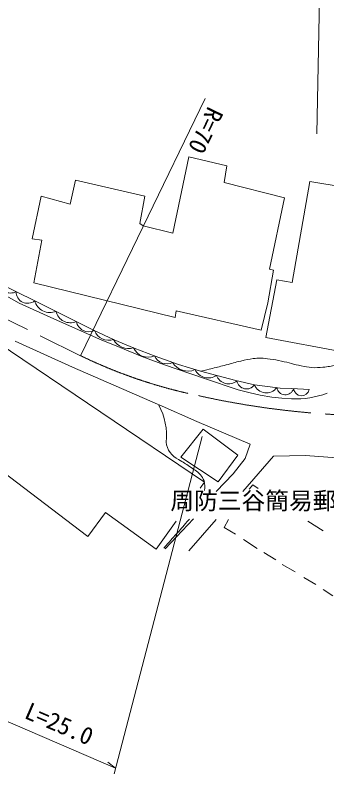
# Model space of a CAD drawing. Units: millimetres, scale not verified. Extents: x 40000 to 680000, y 20000 to 380000.
# Drawn here: x 506824 to 539650, y 239083 to 319131 of the extents above; entities that cross this region are included whole.
import ezdxf
from ezdxf.enums import TextEntityAlignment as Align

# ---------------------------------------------------------------- set-up
doc = ezdxf.new("R2010")
doc.units = ezdxf.units.MM
doc.header["$LTSCALE"] = 1000
doc.linetypes.add('CHAIN', pattern=[18.5, 12, -1.5, 3.5, -1.5])
for name, color, linetype, lineweight in [('M-BGD', 7, 'Continuous', 13), ('M-BMK', 2, 'CHAIN', 13), ('M-STR-HTXT', 7, 'Continuous', 13)]:
    doc.layers.add(name, color=color, linetype=linetype, lineweight=lineweight)
doc.styles.add('ＭＳ ゴシック', font='')
doc.styles.get('ＭＳ ゴシック').set_extended_font_data('MS Gothic')

msp = doc.modelspace()

# ---------------------------------------------------------------- linework, layer by layer
at = {"layer": 'M-BGD'}
for p, q in [((537869, 301595), (536000, 290918)), ((545721, 300235), (537869, 301595)), ((501994, 292357), (508877, 289001)), ((534383, 291198), (533231, 285113)), ((536000, 290918), (534383, 291198)), ((505574, 289692), (507246, 288746)), ((508877, 289001), (515081, 285889)), ((507246, 288746), (510905, 287085)), ((510905, 287085), (515721, 284961)), ((515081, 285889), (517247, 284880)), ((533231, 285113), (542613, 283350)), ((515721, 284961), (517887, 284056)), ((517247, 284880), (519371, 283996)), ((517887, 284056), (520159, 283110)), ((519371, 283996), (521558, 283155)), ((520159, 283110), (522535, 282248)), ((521558, 283155), (524019, 282272)), ((522535, 282248), (526783, 280797)), ((524019, 282272), (526332, 281557)), ((526332, 281557), (528078, 281115)), ((528078, 281115), (530054, 280569)), ((526783, 280797), (530316, 279598)), ((530054, 280569), (532031, 280127)), ((530316, 279598), (531578, 279283)), ((532031, 280127), (533419, 279959)), ((533419, 279959), (534723, 279790)), ((534723, 279790), (535971, 279734)), ((535971, 279734), (537793, 279636)), ((531578, 279283), (532643, 279023)), ((532643, 279023), (533863, 278841)), ((533863, 278841), (534901, 278729)), ((534901, 278729), (535944, 278644)), ((526619, 275446), (524278, 272502)), ((530264, 272712), (526619, 275446)), ((524278, 272502), (528189, 269880)), ((528189, 269880), (530264, 272712)), ((526323, 269215), (526770, 269858)), ((531460, 269106), (531846, 269576)), ((531846, 269576), (532432, 269173)), ((522611, 262838), (525610, 265975)), ((528008, 265910), (525129, 262608)), ((537660, 265741), (539268, 264725)), ((530886, 263793), (532326, 262862)), ((533003, 262439), (534273, 261677)), ((534950, 261169), (536305, 260407)), ((537236, 259814), (538506, 259052)), ((539268, 258544), (540284, 257867))]:
    msp.add_line(p, q, dxfattribs=at)
msp.add_lwpolyline([(520303, 296898), (519964, 297152), (520472, 300031), (513191, 301724), (512598, 299184), (509550, 300031), (508619, 295543), (509635, 295374), (508788, 290887), (523690, 287246), (523774, 287923), (532749, 285891), (533426, 288770), (534019, 292241), (533596, 292326), (535204, 299861), (528854, 301470), (529108, 303248), (525129, 304179), (523436, 296136)], close=True, dxfattribs=at)
for points in [[(523774, 265741), (521658, 262777), (516324, 266672), (514461, 264132), (503962, 272091), (502015, 269466), (496681, 273615), (504894, 284621), (526770, 269858)], [(506824, 284723), (512849, 281975), (521827, 278102), (521980, 278033)], [(528008, 268873), (529786, 270736), (531056, 272345), (531564, 273869), (525943, 276257), (521980, 278033)], [(541639, 269127), (540877, 272260), (540708, 272429), (537406, 272683), (534019, 272599), (530802, 268873)], [(529278, 265910), (528854, 265063), (530040, 264386)]]:
    msp.add_lwpolyline(points, dxfattribs=at)
for centre, radius, start, end in [((506320, 291220), 1409, 192.33949, 295.68755), ((508120, 289918), 1189, 178.46752, 309.55951), ((510481, 289402), 1652, 194.0335, 292.68112), ((512641, 288239), 1566, 193.33926, 293.37537), ((514597, 287082), 1364, 191.84244, 295.0311), ((516684, 286452), 1627, 201.89176, 288.13537), ((518743, 285701), 1745, 207.09112, 287.61473), ((520841, 284781), 1736, 205.32809, 292.45765), ((522788, 283754), 1408, 204.23977, 296.19271), ((525034, 283471), 1897, 211.13547, 293.17729), ((527155, 282372), 1518, 205.11167, 305.01193), ((529318, 281614), 1380, 200.61386, 308.86399), ((531193, 280716), 1024, 189.91158, 324.90176), ((533285, 280637), 1354, 202.13627, 323.68096), ((535280, 279993), 918, 189.92871, 342.94792), ((536982, 279805), 828, 185.57432, 348.26132), ((536279, 288751), 10112, 268.1003, 289.78928), ((516195, 274826), 6563, 353.47304, 28.66737), ((524976, 274330), 2274, 186.30074, 245.36062)]:
    msp.add_arc(centre, radius, start, end, dxfattribs=at)
for points, knots in [([(526332, 281557), (526943, 281697), (527101, 281734), (527592, 281855), (528159, 281994), (528475, 282081), (529041, 282228), (529651, 282388), (529986, 282502), (530601, 282640), (531109, 282753), (531394, 282826), (531910, 282892), (532204, 282930), (532371, 282941), (532667, 282939), (533067, 282936), (533290, 282903), (533686, 282845), (534152, 282777), (534411, 282726), (534873, 282630), (535696, 282459), (536141, 282285), (536966, 282126), (537398, 282042), (537639, 281971), (538079, 281948), (538535, 281924), (538793, 281941), (539247, 281985), (539792, 282038), (540099, 282079), (540630, 282210), (541141, 282335), (541416, 282449), (541901, 282649), (542203, 282773), (542307, 282817), (542664, 282988)], [0, 0, 0, 0, 1, 1, 1, 2, 2, 2, 3, 3, 3, 4, 4, 4, 5, 5, 5, 6, 6, 6, 7, 7, 7, 8, 8, 8, 9, 9, 9, 10, 10, 10, 11, 11, 11, 12, 12, 12, 13, 13, 13, 13]), ([(524028, 272263), (524586, 271921), (524743, 271824), (525183, 271515), (525646, 271190), (525949, 271051), (526331, 270635), (526531, 270418), (526616, 270262), (526714, 269984), (526843, 269616), (526799, 269407), (526751, 268987)], [0, 0, 0, 0, 1, 1, 1, 2, 2, 2, 3, 3, 3, 4, 4, 4, 4]), ([(522470, 262888), (523153, 263655), (523325, 263848), (523871, 264466), (524379, 265040), (524538, 265221), (525169, 265939)], [0, 0, 0, 0, 1, 1, 1, 2, 2, 2, 2])]:
    msp.add_open_spline(points, degree=3, knots=knots, dxfattribs=at)
at = {"layer": 'M-BMK'}
msp.add_line((492837, 293426), (513717, 283202), dxfattribs=at)
for centre, radius, start, end in [((536706, 330498), 52587, 244.07728, 258.38806), ((545436, 365148), 88299, 257.36492, 269.37701)]:
    msp.add_arc(centre, radius, start, end, dxfattribs=at)
at = {"layer": 'M-STR-HTXT'}
for p, q in [((539295, 342450), (538615, 306595)), ((513717, 283202), (526826, 310322)), ((517240, 239083), (526506, 274659)), ((487787, 252416), (517397, 239685)), ((517397, 239685), (516577, 240309))]:
    msp.add_line(p, q, dxfattribs=at)

# ---------------------------------------------------------------- texts
at = {"layer": 'M-BGD', "style": 'ＭＳ ゴシック'}
msp.add_text('周防三谷簡易郵便局', height=1833, dxfattribs=at).set_placement((523166, 266434), align=Align.BOTTOM_LEFT)
at = {"layer": 'M-STR-HTXT', "style": 'ＭＳ ゴシック'}
msp.add_text('R=70', height=1833, rotation=244.203, dxfattribs=at).set_placement((525579, 307590), align=Align.BOTTOM_CENTER)
msp.add_text('L=25.0', height=1833, rotation=336.733, dxfattribs=at).set_placement((507454, 244501), align=Align.BOTTOM_LEFT)

doc.saveas('drawing.dxf')
